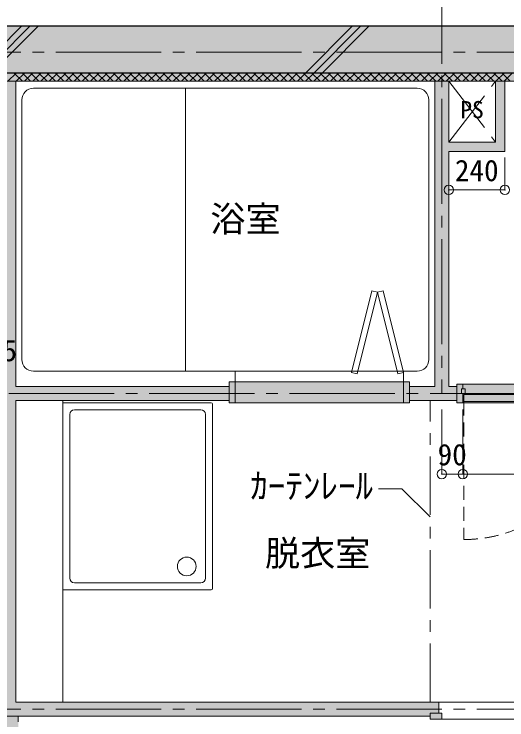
# Model space of a CAD drawing. Units: millimetres at full size, sheet at 1:50. Extents: x -9674 to 9699, y -6794 to 6791.
# Drawn here: x -870 to 1236, y 473 to 3491 of the extents above; entities that cross this region are included whole.
import ezdxf
from ezdxf.enums import TextEntityAlignment as Align

# ---------------------------------------------------------------- set-up
doc = ezdxf.new("R2010")
doc.units = ezdxf.units.MM
doc.header["$LTSCALE"] = 50
doc.header["$PDMODE"] = 32
doc.header["$PDSIZE"] = 40
for name, pattern in [('CHAIN1', [8, 5, -1, 1, -1]), ('CHAIN2', [12, 9, -1, 1, -1]), ('DASHED1', [1.8, 1.2, -0.6])]:
    doc.linetypes.add(name, pattern=pattern)
for name, color, linetype, lineweight in [('1-0_芯', 2, 'DASHED1', 25), ('1-1_躯体', 2, 'Continuous', 25), ('1-2_間仕切', 3, 'Continuous', 18), ('1-3_建具', 3, 'Continuous', 18), ('1-5_設備', 7, 'Continuous', 9), ('1-7_その他', 7, 'DASHED1', 9), ('1-8_ハッチ', 4, 'Continuous', 9), ('1-A_文字', 7, 'Continuous', 9), ('1-B_寸法', 7, 'Continuous', 9), ('1-D_記号', 7, 'CHAIN1', 9), ('4-F', 4, 'Continuous', 9)]:
    doc.layers.add(name, color=color, linetype=linetype, lineweight=lineweight)
doc.layers.add('4-0', color=1, linetype='Continuous')
doc.layers.add('4-2', color=4, linetype='Continuous')
doc.styles.add('ＭＳ ゴシック', font='')
doc.styles.get('ＭＳ ゴシック').set_extended_font_data('MS Gothic')

msp = doc.modelspace()

# ---------------------------------------------------------------- linework, layer by layer
at = {"layer": '1-0_芯', "color": 7, "linetype": 'CHAIN2', "lineweight": 9}
for p, q in [((957.5, 4329.12), (957.5, 1869.12)), ((-8492.5, 3329.12), (8517.5, 3329.12)), ((-892.5, 1869.12), (2286.5, 1869.12)), ((-8492.5, 519.12), (3087.5, 519.12))]:
    msp.add_line(p, q, dxfattribs=at)
at = {"layer": '1-1_躯体'}
msp.add_line((1857.5, 3239.12), (-2492.5, 3239.12), dxfattribs=at)
msp.add_lwpolyline([(6707.5, 3439.12), (-7292.5, 3439.12), (-7292.5, 2434.12)], dxfattribs=at)
at = {"layer": '1-2_間仕切'}
for p, q in [((-862.5, 3204.12), (-862.5, 1899.12)), ((927.5, 3204.12), (927.5, 1899.12)), ((987.5, 3204.12), (987.5, 2944.12)), ((1187.5, 3204.12), (1187.5, 2944.12)), ((1227.5, 3204.12), (1227.5, 2904.12)), ((987.5, 2944.12), (1187.5, 2944.12)), ((987.5, 2904.12), (1227.5, 2904.12)), ((987.5, 2904.12), (987.5, 1899.12)), ((49.5, 1899.12), (-862.5, 1899.12)), ((819.5, 1899.12), (927.5, 1899.12)), ((987.5, 1899.12), (1022.5, 1899.12)), ((-862.5, 1839.12), (-862.5, 549.12)), ((49.5, 1839.12), (-862.5, 1839.12)), ((819.5, 1839.12), (1022.5, 1839.12)), ((-862.5, 549.12), (945, 549.12)), ((945, 501.62), (945, 549.12)), ((-1332.5, 489.12), (907.5, 489.12))]:
    msp.add_line(p, q, dxfattribs=at)
at = {"layer": '1-2_間仕切', "color": 7, "lineweight": 9}
msp.add_line((1047.5, 1829.12), (1647.5, 1829.12), dxfattribs=at)
at = {"layer": '1-3_建具', "color": 7, "lineweight": 9}
for p, q in [((571.37, 1959.12), (658.68, 2308.37)), ((571.37, 1959.12), (658.68, 2308.37)), ((571.37, 1959.12), (658.68, 2308.37)), ((571.37, 1959.12), (658.68, 2308.37)), ((682.93, 2302.31), (595.62, 1953.06)), ((682.93, 2302.31), (658.68, 2308.37)), ((682.93, 2302.31), (707.19, 2308.37)), ((682.93, 2302.31), (770.25, 1953.06)), ((794.5, 1959.12), (707.19, 2308.37)), ((794.5, 1959.12), (707.19, 2308.37)), ((794.5, 1959.12), (707.19, 2308.37)), ((794.5, 1959.12), (707.19, 2308.37)), ((595.62, 1953.06), (571.37, 1959.12)), ((770.25, 1953.06), (794.5, 1959.12)), ((49.5, 1919.12), (74.5, 1919.12)), ((49.5, 1829.12), (49.5, 1919.12)), ((74.5, 1919.12), (794.5, 1919.12)), ((74.5, 1919.12), (74.5, 1829.12)), ((794.5, 1919.12), (819.5, 1919.12)), ((794.5, 1829.12), (794.5, 1919.12)), ((819.5, 1919.12), (819.5, 1829.12)), ((1647.5, 1909.12), (1047.5, 1909.12)), ((49.5, 1829.12), (74.5, 1829.12)), ((74.5, 1829.12), (794.5, 1829.12)), ((794.5, 1829.12), (819.5, 1829.12)), ((945, 549.12), (1720, 549.12)), ((1707.5, 476.62), (957.5, 476.62))]:
    msp.add_line(p, q, dxfattribs=at)
at = {"layer": '1-3_建具'}
for p, q in [((1022.5, 1909.12), (1047.5, 1909.12)), ((1022.5, 1829.12), (1022.5, 1909.12)), ((1047.5, 1909.12), (1047.5, 1889.12)), ((1057.5, 1889.12), (1042.5, 1889.12)), ((1057.5, 1869.12), (1057.5, 1889.12)), ((1047.5, 1869.12), (1047.5, 1829.12)), ((1052.5, 1834.12), (1052.5, 1864.12)), ((1052.5, 1864.12), (1642.5, 1864.12)), ((1022.5, 1829.12), (1047.5, 1829.12)), ((1642.5, 1834.12), (1052.5, 1834.12)), ((907.5, 476.62), (907.5, 501.62)), ((907.5, 501.62), (957.5, 501.62)), ((957.5, 476.62), (957.5, 501.62)), ((907.5, 476.62), (957.5, 476.62))]:
    msp.add_line(p, q, dxfattribs=at)
at = {"layer": '1-3_建具', "color": 7, "linetype": 'DASHED1', "lineweight": 9}
msp.add_line((1052.5, 1834.12), (1052.5, 1244.12), dxfattribs=at)
at = {"layer": '1-3_建具'}
for points in [[(1042.5, 1889.12), (1042.5, 1869.12), (1057.5, 1869.12)], [(-852.5, 464.12), (-852.5, 489.12), (-932.5, 489.12)]]:
    msp.add_lwpolyline(points, dxfattribs=at)
at = {"layer": '1-3_建具', "color": 7, "linetype": 'DASHED1', "lineweight": 9}
msp.add_arc((1052.5, 1834.12), 590, 270, 0, dxfattribs=at)
at = {"layer": '1-5_設備'}
for p, q in [((852.5, 3174.12), (-787.5, 3174.12)), ((-137.5, 3174.12), (-137.5, 1964.12)), ((-837.5, 2014.12), (-837.5, 3124.12)), ((902.5, 2014.12), (902.5, 3124.12)), ((571.37, 1959.12), (658.68, 2308.37)), ((794.5, 1959.12), (707.19, 2308.37)), ((852.5, 1964.12), (-787.5, 1964.12)), ((74.5, 1919.12), (74.5, 1964.12)), ((794.5, 1919.12), (794.5, 1964.12)), ((-662.5, 1839.12), (-662.5, 549.12)), ((-662.5, 1829.12), (-27.5, 1829.12)), ((-22.5, 1824.12), (-22.5, 1034.12)), ((-612.5, 1799.12), (-72.5, 1799.12)), ((-632.5, 1779.12), (-632.5, 1079.12)), ((-52.5, 1779.12), (-52.5, 1079.12)), ((-72.5, 1059.12), (-612.5, 1059.12)), ((-27.5, 1029.12), (-662.5, 1029.12))]:
    msp.add_line(p, q, dxfattribs=at)
msp.add_circle((-132.5, 1129.12), 40, dxfattribs=at)
for centre, radius, start, end in [((-787.5, 3124.12), 50, 90, 180), ((852.5, 3124.12), 50, 0, 90), ((-787.5, 2014.12), 50, 180, 270), ((852.5, 2014.12), 50, 270, 0), ((-27.5, 1824.12), 5, 0, 90), ((-612.5, 1779.12), 20, 90, 180), ((-72.5, 1779.12), 20, 0, 90), ((-612.5, 1079.12), 20, 180, 270), ((-72.5, 1079.12), 20, 270, 0), ((-27.5, 1034.12), 5, 270, 0)]:
    msp.add_arc(centre, radius, start, end, dxfattribs=at)
at = {"layer": '1-7_その他', "color": 4, "linetype": 'CHAIN1'}
for p, q in [((987.5, 3204.12), (1187.5, 2944.12)), ((987.5, 2944.12), (1187.5, 3204.12))]:
    msp.add_line(p, q, dxfattribs=at)
at = {"layer": '1-8_ハッチ'}
for p, q in [((-1038.88, 3239.12), (-838.88, 3439.12)), ((-1003.52, 3239.12), (-803.52, 3439.12)), ((-968.16, 3239.12), (-768.16, 3439.12)), ((375.34, 3239.12), (575.34, 3439.12)), ((410.69, 3239.12), (610.69, 3439.12)), ((446.05, 3239.12), (646.05, 3439.12)), ((-897.1, 3204.12), (-862.1, 3239.12)), ((-870.31, 3239.12), (-835.31, 3204.12)), ((-861.74, 3204.12), (-826.74, 3239.12)), ((-834.96, 3239.12), (-799.96, 3204.12)), ((-826.39, 3204.12), (-791.39, 3239.12)), ((-799.6, 3239.12), (-764.6, 3204.12)), ((-791.03, 3204.12), (-756.03, 3239.12)), ((-764.25, 3239.12), (-729.25, 3204.12)), ((-755.68, 3204.12), (-720.68, 3239.12)), ((-728.89, 3239.12), (-693.89, 3204.12)), ((-720.32, 3204.12), (-685.32, 3239.12)), ((-693.54, 3239.12), (-658.54, 3204.12)), ((-684.97, 3204.12), (-649.97, 3239.12)), ((-658.18, 3239.12), (-623.18, 3204.12)), ((-649.61, 3204.12), (-614.61, 3239.12)), ((-622.83, 3239.12), (-587.83, 3204.12)), ((-614.26, 3204.12), (-579.26, 3239.12)), ((-587.47, 3239.12), (-552.47, 3204.12)), ((-578.9, 3204.12), (-543.9, 3239.12)), ((-552.12, 3239.12), (-517.12, 3204.12)), ((-543.55, 3204.12), (-508.55, 3239.12)), ((-516.76, 3239.12), (-481.76, 3204.12)), ((-508.19, 3204.12), (-473.19, 3239.12)), ((-481.4, 3239.12), (-446.4, 3204.12)), ((-472.83, 3204.12), (-437.83, 3239.12)), ((-446.05, 3239.12), (-411.05, 3204.12)), ((-437.48, 3204.12), (-402.48, 3239.12)), ((-410.69, 3239.12), (-375.69, 3204.12)), ((-402.12, 3204.12), (-367.12, 3239.12)), ((-375.34, 3239.12), (-340.34, 3204.12)), ((-366.77, 3204.12), (-331.77, 3239.12)), ((-339.98, 3239.12), (-304.98, 3204.12)), ((-331.41, 3204.12), (-296.41, 3239.12)), ((-304.63, 3239.12), (-269.63, 3204.12)), ((-296.06, 3204.12), (-261.06, 3239.12)), ((-269.27, 3239.12), (-234.27, 3204.12)), ((-260.7, 3204.12), (-225.7, 3239.12)), ((-233.92, 3239.12), (-198.92, 3204.12)), ((-225.35, 3204.12), (-190.35, 3239.12)), ((-198.56, 3239.12), (-163.56, 3204.12)), ((-189.99, 3204.12), (-154.99, 3239.12)), ((-163.21, 3239.12), (-128.21, 3204.12)), ((-154.64, 3204.12), (-119.64, 3239.12)), ((-127.85, 3239.12), (-92.85, 3204.12)), ((-119.28, 3204.12), (-84.28, 3239.12)), ((-92.5, 3239.12), (-57.5, 3204.12)), ((-83.93, 3204.12), (-48.93, 3239.12)), ((-57.14, 3239.12), (-22.14, 3204.12)), ((-48.57, 3204.12), (-13.57, 3239.12)), ((-21.79, 3239.12), (13.21, 3204.12)), ((-13.21, 3204.12), (21.79, 3239.12)), ((13.57, 3239.12), (48.57, 3204.12)), ((22.14, 3204.12), (57.14, 3239.12)), ((48.93, 3239.12), (83.93, 3204.12)), ((57.5, 3204.12), (92.5, 3239.12)), ((84.28, 3239.12), (119.28, 3204.12)), ((92.85, 3204.12), (127.85, 3239.12)), ((119.64, 3239.12), (154.64, 3204.12)), ((128.21, 3204.12), (163.21, 3239.12)), ((154.99, 3239.12), (189.99, 3204.12)), ((163.56, 3204.12), (198.56, 3239.12)), ((190.35, 3239.12), (225.35, 3204.12)), ((198.92, 3204.12), (233.92, 3239.12)), ((225.7, 3239.12), (260.7, 3204.12)), ((234.27, 3204.12), (269.27, 3239.12)), ((261.06, 3239.12), (296.06, 3204.12)), ((269.63, 3204.12), (304.63, 3239.12)), ((296.41, 3239.12), (331.41, 3204.12)), ((304.98, 3204.12), (339.98, 3239.12)), ((331.77, 3239.12), (366.77, 3204.12)), ((340.34, 3204.12), (375.34, 3239.12)), ((367.12, 3239.12), (402.12, 3204.12)), ((375.69, 3204.12), (410.69, 3239.12)), ((402.48, 3239.12), (437.48, 3204.12)), ((411.05, 3204.12), (446.05, 3239.12)), ((437.83, 3239.12), (472.83, 3204.12)), ((446.4, 3204.12), (481.4, 3239.12)), ((473.19, 3239.12), (508.19, 3204.12)), ((481.76, 3204.12), (516.76, 3239.12)), ((508.55, 3239.12), (543.55, 3204.12)), ((517.12, 3204.12), (552.12, 3239.12)), ((543.9, 3239.12), (578.9, 3204.12)), ((552.47, 3204.12), (587.47, 3239.12)), ((579.26, 3239.12), (614.26, 3204.12)), ((587.83, 3204.12), (622.83, 3239.12)), ((614.61, 3239.12), (649.61, 3204.12)), ((623.18, 3204.12), (658.18, 3239.12)), ((649.97, 3239.12), (684.97, 3204.12)), ((658.54, 3204.12), (693.54, 3239.12)), ((685.32, 3239.12), (720.32, 3204.12)), ((693.89, 3204.12), (728.89, 3239.12)), ((720.68, 3239.12), (755.68, 3204.12)), ((729.25, 3204.12), (764.25, 3239.12)), ((756.03, 3239.12), (791.03, 3204.12)), ((764.6, 3204.12), (799.6, 3239.12)), ((791.39, 3239.12), (826.39, 3204.12)), ((799.96, 3204.12), (834.96, 3239.12)), ((826.74, 3239.12), (861.74, 3204.12)), ((835.31, 3204.12), (870.31, 3239.12)), ((862.1, 3239.12), (897.1, 3204.12)), ((870.67, 3204.12), (905.67, 3239.12)), ((897.45, 3239.12), (932.45, 3204.12)), ((906.02, 3204.12), (941.02, 3239.12)), ((932.81, 3239.12), (967.81, 3204.12)), ((941.38, 3204.12), (976.38, 3239.12)), ((968.16, 3239.12), (1003.16, 3204.12)), ((976.73, 3204.12), (1011.73, 3239.12)), ((1003.52, 3239.12), (1038.52, 3204.12)), ((1012.09, 3204.12), (1047.09, 3239.12)), ((1038.88, 3239.12), (1073.88, 3204.12)), ((1047.45, 3204.12), (1082.45, 3239.12)), ((1074.23, 3239.12), (1109.23, 3204.12)), ((1082.8, 3204.12), (1117.8, 3239.12)), ((1109.59, 3239.12), (1144.59, 3204.12)), ((1118.16, 3204.12), (1153.16, 3239.12)), ((1144.94, 3239.12), (1179.94, 3204.12)), ((1153.51, 3204.12), (1188.51, 3239.12)), ((1180.3, 3239.12), (1215.3, 3204.12)), ((1188.87, 3204.12), (1223.87, 3239.12)), ((1215.65, 3239.12), (1250.65, 3204.12)), ((1224.22, 3204.12), (1259.22, 3239.12)), ((1857.5, 3204.12), (-2492.5, 3204.12))]:
    msp.add_line(p, q, dxfattribs=at)
at = {"layer": '1-A_文字'}
for q in [(687.56, 1461.2), (907.5, 1341.26)]:
    msp.add_line((787.56, 1461.2), q, dxfattribs=at)
at = {"layer": '1-B_寸法'}
for p, q in [((957.5, 1800.97), (957.5, 1524.12)), ((1047.5, 1800.97), (1047.5, 1524.12)), ((1047.5, 1524.12), (957.5, 1524.12)), ((1047.5, 1524.12), (1647.5, 1524.12))]:
    msp.add_line(p, q, dxfattribs=at)
msp.add_lwpolyline([(1227.5, 2878.19), (1227.5, 2739.18), (987.5, 2739.18)], dxfattribs=at)
at = {"layer": '1-B_寸法', "color": 3}
for p in [(987.5, 2739.18), (1227.5, 2739.18), (957.5, 1524.12), (1047.5, 1524.12)]:
    msp.add_point(p, dxfattribs=at)
at = {"layer": '1-D_記号'}
msp.add_line((907.5, 549.12), (907.5, 1839.12), dxfattribs=at)
at = {"layer": '4-0'}
for points in [[(-7292.5, 3439.12), (-3092.5, 3239.12), (1857.5, 3239.12)], [(-7292.5, 3439.12), (1857.5, 3239.12), (6207.5, 3239.12)], [(6707.5, 3439.12), (-7292.5, 3439.12), (6207.5, 3239.12)]]:
    msp.add_solid(points, dxfattribs=at)
at = {"layer": '4-2'}
for points in [[(-922.5, 549.12), (-862.5, 549.12), (-922.5, 3239.12), (-862.5, 3239.12)], [(927.5, 1899.12), (987.5, 1899.12), (927.5, 3239.12), (987.5, 3239.12)], [(1227.5, 2904.12), (1227.5, 3239.12), (1187.5, 3239.12)], [(1227.5, 2904.12), (1187.5, 3239.12), (1187.5, 2944.12)], [(1227.5, 2904.12), (1187.5, 2944.12), (987.5, 2944.12)], [(1227.5, 2904.12), (987.5, 2944.12), (987.5, 2904.12)], [(49.5, 1919.12), (49.5, 1829.12), (819.5, 1919.12), (819.5, 1829.12)], [(1022.5, 1909.12), (1672.5, 1909.12), (1022.5, 1829.12), (1672.5, 1829.12)], [(-862.5, 1899.12), (-862.5, 1839.12), (49.5, 1899.12), (49.5, 1839.12)], [(819.5, 1899.12), (1022.5, 1899.12), (819.5, 1839.12), (1022.5, 1839.12)], [(-1332.5, 549.12), (-1332.5, 489.12), (907.5, 489.12)], [(-1332.5, 549.12), (907.5, 489.12), (907.5, 501.62)], [(-1332.5, 549.12), (907.5, 501.62), (945, 501.62)], [(-1332.5, 549.12), (945, 501.62), (945, 549.12)], [(-932.5, -360.88), (-852.5, -360.88), (-932.5, 489.12), (-852.5, 489.12)], [(907.5, 501.62), (907.5, 476.62), (957.5, 501.62), (957.5, 476.62)]]:
    msp.add_solid(points, dxfattribs=at)
at = {"layer": '4-F'}
for points in [[(-862.5, 3239.12), (-862.5, 3204.12), (927.5, 3239.12), (927.5, 3204.12)], [(987.5, 3239.12), (987.5, 3204.12), (1857.5, 3239.12), (1857.5, 3204.12)]]:
    msp.add_solid(points, dxfattribs=at)

# ---------------------------------------------------------------- texts
at = {"layer": '1-A_文字', "style": 'ＭＳ ゴシック'}
for s, height, p in [('PS', 73.31, (1037.5, 3024.12)), ('浴室', 110, (-31.49, 2527.39)), ('ｶｰﾃﾝﾚｰﾙ', 110, (139, 1385.86)), ('脱衣室', 110, (202.25, 1097.7))]:
    msp.add_text(s, height=height, dxfattribs=at).set_placement(p, align=Align.BOTTOM_LEFT)
at = {"layer": '1-B_寸法', "style": 'ＭＳ ゴシック'}
for s, p in [('240', (1013.75, 2749.18)), ('55', (-982.5, 1979.12)), ('90', (940, 1534.12))]:
    msp.add_text(s, height=91.64, dxfattribs=at).set_placement(p, align=Align.BOTTOM_LEFT)

doc.saveas('drawing.dxf')
